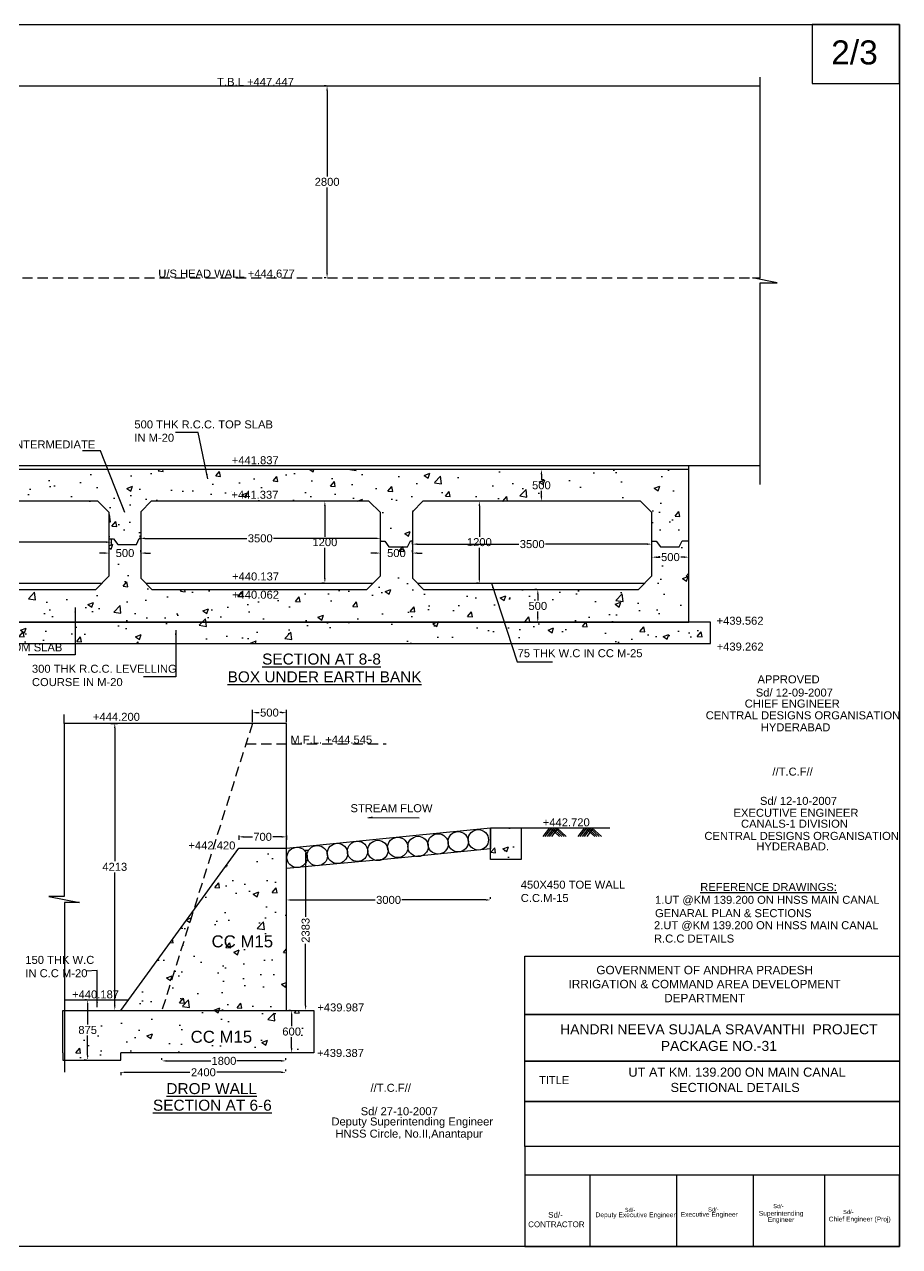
# Model space of a CAD drawing. Header units: metres. Extents: x 450 to 1447, y 479 to 667.
# Drawn here: x 1392.2 to 1446.8, y 591.1 to 667.4 of the extents above; entities that cross this region are included whole.
import ezdxf

# ---------------------------------------------------------------- set-up
doc = ezdxf.new("R2010")
doc.units = ezdxf.units.M
doc.header["$MEASUREMENT"] = 0
doc.linetypes.add('HIDDEN', pattern=[9.525, 6.35, -3.175])
for name, color, linetype in [('DIMENSION', 7, 'Continuous'), ('DRAWING', 7, 'Continuous'), ('HATCH', 7, 'Continuous'), ('TEXT', 7, 'Continuous')]:
    doc.layers.add(name, color=color, linetype=linetype)
doc.styles.get("Standard").update_dxf_attribs({"font": 'arial.ttf'})
doc.dimstyles.get("Standard").update_dxf_attribs({"dimtxt": 0.5, "dimasz": 0.3, "dimexe": 0.18, "dimexo": 0.0625, "dimgap": 0.09, "dimtad": 0, "dimtih": 1, "dimtoh": 1, "dimdec": 4, "dimzin": 0, "dimdsep": 46, "dimtxsty": 'Standard', "dimcen": 0.09, "dimadec": 0, "dimazin": 0, "dimtfac": 1, "dimtdec": 4, "dimtofl": 0, "dimtmove": 0, "dimatfit": 3, "dimfxl": 0, "dimtolj": 1, "dimtzin": 0, "dimarcsym": 0})
pattern_1 = [(50, (0, 0), (3.586301, -0.3137607), [0.375, -4.125]), (355, (0, 0), (-0.693757, 3.760961), [0.3, -3.3]), (100.45144, (0.299, -0.026), (2.892544, 3.4472), [0.318701, -3.5057106]), (46.1842, (0, 1), (5.336207, -0.827596), [0.5625, -6.1875]), (96.63564, (0.4447, 0.931), (4.67331, 4.870593), [0.478052, -5.258569]), (351.18416, (0, 1), (4.67331, 4.870593), [0.45, -4.95]), (21, (0.5, 0.75), (2.984535, -2.0130945), [0.375, -4.125]), (326, (0.5, 0.75), (1.216577, 3.62575), [0.3, -3.3]), (71.45144, (0.7487, 0.5822), (4.201112, 1.612656), [0.318701, -3.5057106]), (37.5, (0, 0), (0.0607993, 1.6644693), [0, -3.26, 0, -3.35, 0, -3.3125]), (7.5, (0, 0), (1.3153477, 1.9720586), [0, -1.91, 0, -3.185, 0, -1.2625]), (327.5, (-1.115, 0), (2.6691122, -0.1127744), [0, -1.25, 0, -3.9, 0, -5.175]), (317.5, (-1.615, 0), (2.915931, 0.500525), [0, -1.625, 0, -2.59, 0, -3.675])]

# ---------------------------------------------------------------- blocks, each defined once
blk = doc.blocks.new('*D75')
at = {"layer": 'Defpoints', "color": 0, "ltscale": 0.1, "transparency": 16777216}
for p in [(1408.531, 624.435), (1406.401, 623.766), (1408.531, 623.766)]:
    blk.add_point(p, dxfattribs=at)
at = {"layer": 'DIMENSION', "color": 0, "lineweight": -2, "ltscale": 0.1, "transparency": 16777216}
for p, q in [((1406.401, 623.829), (1406.401, 624.615)), ((1406.701, 624.435), (1406.825, 624.435)), ((1408.231, 624.435), (1408.108, 624.435)), ((1408.531, 623.829), (1408.531, 624.615))]:
    blk.add_line(p, q, dxfattribs=at)
at = {"layer": 'DIMENSION', "color": 0, "ltscale": 0.1, "transparency": 16777216}
for points in [[(1406.701, 624.485), (1406.701, 624.385), (1406.401, 624.435)], [(1408.231, 624.485), (1408.231, 624.385), (1408.531, 624.435)]]:
    blk.add_solid(points, dxfattribs=at)
at = {"layer": 'DIMENSION', "color": 0, "ltscale": 0.1, "transparency": 16777216, "insert": (1407.466, 624.435), "char_height": 0.5, "attachment_point": 5}
blk.add_mtext('\\A1;500', dxfattribs=at)
blk = doc.blocks.new('*D76')
at = {"layer": 'Defpoints', "color": 0, "ltscale": 0.1, "transparency": 16777216}
for p in [(1405.545, 616.828), (1408.531, 616.828), (1408.531, 616.673)]:
    blk.add_point(p, dxfattribs=at)
at = {"layer": 'DIMENSION', "color": 0, "lineweight": -2, "ltscale": 0.1, "transparency": 16777216}
for p, q in [((1405.545, 616.766), (1405.545, 616.493)), ((1405.845, 616.673), (1406.399, 616.673)), ((1408.231, 616.673), (1407.677, 616.673)), ((1408.531, 616.766), (1408.531, 616.493))]:
    blk.add_line(p, q, dxfattribs=at)
at = {"layer": 'DIMENSION', "color": 0, "ltscale": 0.1, "transparency": 16777216}
for points in [[(1405.845, 616.723), (1405.845, 616.623), (1405.545, 616.673)], [(1408.231, 616.723), (1408.231, 616.623), (1408.531, 616.673)]]:
    blk.add_solid(points, dxfattribs=at)
at = {"layer": 'DIMENSION', "color": 0, "ltscale": 0.1, "transparency": 16777216, "insert": (1407.038, 616.673), "char_height": 0.5, "attachment_point": 5}
blk.add_mtext('\\A1;700', dxfattribs=at)
blk = doc.blocks.new('*D77')
at = {"layer": 'Defpoints', "color": 0, "ltscale": 0.1, "transparency": 16777216}
for p in [(1408.531, 612.73), (1408.531, 612.73), (1421.281, 612.73)]:
    blk.add_point(p, dxfattribs=at)
at = {"layer": 'DIMENSION', "color": 0, "lineweight": -2, "ltscale": 0.1, "transparency": 16777216}
for p, q in [((1408.531, 612.793), (1408.531, 612.91)), ((1408.831, 612.73), (1414.07, 612.73)), ((1420.981, 612.73), (1415.742, 612.73)), ((1421.281, 612.793), (1421.281, 612.91))]:
    blk.add_line(p, q, dxfattribs=at)
at = {"layer": 'DIMENSION', "color": 0, "ltscale": 0.1, "transparency": 16777216}
for points in [[(1408.831, 612.78), (1408.831, 612.68), (1408.531, 612.73)], [(1420.981, 612.78), (1420.981, 612.68), (1421.281, 612.73)]]:
    blk.add_solid(points, dxfattribs=at)
at = {"layer": 'DIMENSION', "color": 0, "ltscale": 0.1, "transparency": 16777216, "insert": (1414.906, 612.73), "char_height": 0.5, "attachment_point": 5}
blk.add_mtext('\\A1;3000', dxfattribs=at)
blk = doc.blocks.new('*D78')
at = {"layer": 'Defpoints', "color": 0, "ltscale": 0.1, "transparency": 16777216}
for p in [(1409.643, 615.836), (1409.643, 605.828), (1409.725, 605.828)]:
    blk.add_point(p, dxfattribs=at)
at = {"layer": 'DIMENSION', "color": 0, "lineweight": -2, "ltscale": 0.1, "transparency": 16777216}
for p, q in [((1409.705, 615.836), (1409.905, 615.836)), ((1409.725, 615.536), (1409.725, 611.673)), ((1409.725, 606.128), (1409.725, 609.991)), ((1409.705, 605.828), (1409.905, 605.828))]:
    blk.add_line(p, q, dxfattribs=at)
at = {"layer": 'DIMENSION', "color": 0, "ltscale": 0.1, "transparency": 16777216}
for points in [[(1409.675, 615.536), (1409.775, 615.536), (1409.725, 615.836)], [(1409.675, 606.128), (1409.775, 606.128), (1409.725, 605.828)]]:
    blk.add_solid(points, dxfattribs=at)
at = {"layer": 'DIMENSION', "color": 0, "ltscale": 0.1, "transparency": 16777216, "insert": (1409.725, 610.832), "char_height": 0.5, "attachment_point": 5, "rotation": 90}
blk.add_mtext('\\A1;2383', dxfattribs=at)
blk = doc.blocks.new('*D79')
at = {"layer": 'Defpoints', "color": 0, "ltscale": 0.1, "transparency": 16777216}
for p in [(1400.749, 602.672), (1408.498, 602.672), (1408.498, 602.672)]:
    blk.add_point(p, dxfattribs=at)
at = {"layer": 'DIMENSION', "color": 0, "lineweight": -2, "ltscale": 0.1, "transparency": 16777216}
for p, q in [((1400.749, 602.735), (1400.749, 602.852)), ((1401.049, 602.672), (1403.811, 602.672)), ((1408.198, 602.672), (1405.435, 602.672)), ((1408.498, 602.735), (1408.498, 602.852))]:
    blk.add_line(p, q, dxfattribs=at)
at = {"layer": 'DIMENSION', "color": 0, "ltscale": 0.1, "transparency": 16777216}
for points in [[(1401.049, 602.722), (1401.049, 602.622), (1400.749, 602.672)], [(1408.198, 602.722), (1408.198, 602.622), (1408.498, 602.672)]]:
    blk.add_solid(points, dxfattribs=at)
at = {"layer": 'DIMENSION', "color": 0, "ltscale": 0.1, "transparency": 16777216, "insert": (1404.623, 602.672), "char_height": 0.5, "attachment_point": 5}
blk.add_mtext('\\A1;1800', dxfattribs=at)
blk = doc.blocks.new('*D80')
at = {"layer": 'Defpoints', "color": 0, "ltscale": 0.1, "transparency": 16777216}
for p in [(1398.184, 602.039), (1408.498, 601.958), (1408.498, 601.958)]:
    blk.add_point(p, dxfattribs=at)
at = {"layer": 'DIMENSION', "color": 0, "lineweight": -2, "ltscale": 0.1, "transparency": 16777216}
for p, q in [((1398.184, 601.977), (1398.184, 601.778)), ((1398.484, 601.958), (1402.501, 601.958)), ((1408.198, 601.958), (1404.181, 601.958)), ((1408.498, 602.021), (1408.498, 602.138))]:
    blk.add_line(p, q, dxfattribs=at)
at = {"layer": 'DIMENSION', "color": 0, "ltscale": 0.1, "transparency": 16777216}
for points in [[(1398.484, 602.008), (1398.484, 601.908), (1398.184, 601.958)], [(1408.198, 602.008), (1408.198, 601.908), (1408.498, 601.958)]]:
    blk.add_solid(points, dxfattribs=at)
at = {"layer": 'DIMENSION', "color": 0, "ltscale": 0.1, "transparency": 16777216, "insert": (1403.341, 601.958), "char_height": 0.5, "attachment_point": 5}
blk.add_mtext('\\A1;2400', dxfattribs=at)
blk = doc.blocks.new('*D81')
at = {"layer": 'Defpoints', "color": 0, "ltscale": 0.1, "transparency": 16777216}
for p in [(1408.852, 605.828), (1408.852, 603.178), (1408.852, 603.178)]:
    blk.add_point(p, dxfattribs=at)
at = {"layer": 'DIMENSION', "color": 0, "lineweight": -2, "ltscale": 0.1, "transparency": 16777216}
for p, q in [((1408.79, 605.828), (1408.672, 605.828)), ((1408.852, 605.528), (1408.852, 604.848)), ((1408.852, 603.478), (1408.852, 604.158)), ((1408.79, 603.178), (1408.672, 603.178))]:
    blk.add_line(p, q, dxfattribs=at)
at = {"layer": 'DIMENSION', "color": 0, "ltscale": 0.1, "transparency": 16777216}
for points in [[(1408.802, 605.528), (1408.902, 605.528), (1408.852, 605.828)], [(1408.802, 603.478), (1408.902, 603.478), (1408.852, 603.178)]]:
    blk.add_solid(points, dxfattribs=at)
at = {"layer": 'DIMENSION', "color": 0, "ltscale": 0.1, "transparency": 16777216, "insert": (1408.852, 604.503), "char_height": 0.5, "attachment_point": 5}
blk.add_mtext('\\A1;600', dxfattribs=at)
blk = doc.blocks.new('*D82')
at = {"layer": 'Defpoints', "color": 0, "ltscale": 0.1, "transparency": 16777216}
for p in [(1396.113, 606.482), (1396.113, 602.722), (1396.113, 602.722)]:
    blk.add_point(p, dxfattribs=at)
at = {"layer": 'DIMENSION', "color": 0, "lineweight": -2, "ltscale": 0.1, "transparency": 16777216}
for p, q in [((1396.05, 606.482), (1395.933, 606.482)), ((1396.113, 606.182), (1396.113, 604.948)), ((1396.113, 603.022), (1396.113, 604.257)), ((1396.05, 602.722), (1395.933, 602.722))]:
    blk.add_line(p, q, dxfattribs=at)
at = {"layer": 'DIMENSION', "color": 0, "ltscale": 0.1, "transparency": 16777216}
for points in [[(1396.063, 606.182), (1396.163, 606.182), (1396.113, 606.482)], [(1396.063, 603.022), (1396.163, 603.022), (1396.113, 602.722)]]:
    blk.add_solid(points, dxfattribs=at)
at = {"layer": 'DIMENSION', "color": 0, "ltscale": 0.1, "transparency": 16777216, "insert": (1396.113, 604.602), "char_height": 0.5, "attachment_point": 5}
blk.add_mtext('\\A1;875', dxfattribs=at)
blk = doc.blocks.new('*D83')
at = {"layer": 'Defpoints', "color": 0, "ltscale": 0.1, "transparency": 16777216}
for p in [(1397.502, 623.766), (1397.806, 623.766), (1397.502, 605.828)]:
    blk.add_point(p, dxfattribs=at)
at = {"layer": 'DIMENSION', "color": 0, "lineweight": -2, "ltscale": 0.1, "transparency": 16777216}
for p, q in [((1397.565, 623.766), (1397.986, 623.766)), ((1397.806, 623.466), (1397.806, 615.143)), ((1397.806, 606.128), (1397.806, 614.452)), ((1397.565, 605.828), (1397.986, 605.828))]:
    blk.add_line(p, q, dxfattribs=at)
at = {"layer": 'DIMENSION', "color": 0, "ltscale": 0.1, "transparency": 16777216}
for points in [[(1397.756, 623.466), (1397.856, 623.466), (1397.806, 623.766)], [(1397.756, 606.128), (1397.856, 606.128), (1397.806, 605.828)]]:
    blk.add_solid(points, dxfattribs=at)
at = {"layer": 'DIMENSION', "color": 0, "ltscale": 0.1, "transparency": 16777216, "insert": (1397.806, 614.797), "char_height": 0.5, "attachment_point": 5}
blk.add_mtext('\\A1;4213', dxfattribs=at)
blk = doc.blocks.new('*D88')
at = {"layer": 'Defpoints', "color": 0, "ltscale": 0.1, "transparency": 16777216}
for p in [(1382.494, 635.325), (1397.586, 635.304), (1397.586, 635.09)]:
    blk.add_point(p, dxfattribs=at)
at = {"layer": 'DIMENSION', "color": 0, "lineweight": -2, "ltscale": 0.1, "transparency": 16777216}
for p, q in [((1382.494, 635.263), (1382.494, 634.91)), ((1382.794, 635.09), (1389.204, 635.09)), ((1397.286, 635.09), (1390.875, 635.09)), ((1397.586, 635.241), (1397.586, 634.91))]:
    blk.add_line(p, q, dxfattribs=at)
at = {"layer": 'DIMENSION', "color": 0, "ltscale": 0.1, "transparency": 16777216}
for points in [[(1382.794, 635.14), (1382.794, 635.04), (1382.494, 635.09)], [(1397.286, 635.14), (1397.286, 635.04), (1397.586, 635.09)]]:
    blk.add_solid(points, dxfattribs=at)
at = {"layer": 'DIMENSION', "color": 0, "ltscale": 0.1, "transparency": 16777216, "insert": (1390.04, 635.09), "char_height": 0.5, "attachment_point": 5}
blk.add_mtext('\\A1;3500', dxfattribs=at)
blk = doc.blocks.new('*D89')
at = {"layer": 'Defpoints', "color": 0, "ltscale": 0.1, "transparency": 16777216}
for p in [(1399.387, 635.325), (1414.395, 635.325), (1414.395, 635.325)]:
    blk.add_point(p, dxfattribs=at)
at = {"layer": 'DIMENSION', "color": 0, "lineweight": -2, "ltscale": 0.1, "transparency": 16777216}
for p, q in [((1399.387, 635.388), (1399.387, 635.505)), ((1414.395, 635.388), (1414.395, 635.505)), ((1399.687, 635.325), (1406.055, 635.325)), ((1414.095, 635.325), (1407.727, 635.325))]:
    blk.add_line(p, q, dxfattribs=at)
at = {"layer": 'DIMENSION', "color": 0, "ltscale": 0.1, "transparency": 16777216}
for points in [[(1399.687, 635.375), (1399.687, 635.275), (1399.387, 635.325)], [(1414.095, 635.375), (1414.095, 635.275), (1414.395, 635.325)]]:
    blk.add_solid(points, dxfattribs=at)
at = {"layer": 'DIMENSION', "color": 0, "ltscale": 0.1, "transparency": 16777216, "insert": (1406.891, 635.325), "char_height": 0.5, "attachment_point": 5}
blk.add_mtext('\\A1;3500', dxfattribs=at)
blk = doc.blocks.new('*D90')
at = {"layer": 'Defpoints', "color": 0, "ltscale": 0.1, "transparency": 16777216}
for p in [(1410.927, 637.653), (1410.927, 632.518), (1410.927, 632.518)]:
    blk.add_point(p, dxfattribs=at)
at = {"layer": 'DIMENSION', "color": 0, "lineweight": -2, "ltscale": 0.1, "transparency": 16777216}
for p, q in [((1410.864, 637.653), (1410.747, 637.653)), ((1410.927, 637.353), (1410.927, 635.431)), ((1410.927, 632.818), (1410.927, 634.74)), ((1410.864, 632.518), (1410.747, 632.518))]:
    blk.add_line(p, q, dxfattribs=at)
at = {"layer": 'DIMENSION', "color": 0, "ltscale": 0.1, "transparency": 16777216}
for points in [[(1410.877, 637.353), (1410.977, 637.353), (1410.927, 637.653)], [(1410.877, 632.818), (1410.977, 632.818), (1410.927, 632.518)]]:
    blk.add_solid(points, dxfattribs=at)
at = {"layer": 'DIMENSION', "color": 0, "ltscale": 0.1, "transparency": 16777216, "insert": (1410.927, 635.086), "char_height": 0.5, "attachment_point": 5}
blk.add_mtext('\\A1;1200', dxfattribs=at)
blk = doc.blocks.new('*D91')
at = {"layer": 'Defpoints', "color": 0, "ltscale": 0.1, "transparency": 16777216}
for p in [(1414.395, 634.405), (1416.398, 634.405), (1416.398, 634.405)]:
    blk.add_point(p, dxfattribs=at)
at = {"layer": 'DIMENSION', "color": 0, "lineweight": -2, "ltscale": 0.1, "transparency": 16777216}
for p, q in [((1414.095, 634.405), (1413.795, 634.405)), ((1414.395, 634.468), (1414.395, 634.585)), ((1416.398, 634.468), (1416.398, 634.585)), ((1416.698, 634.405), (1416.998, 634.405))]:
    blk.add_line(p, q, dxfattribs=at)
at = {"layer": 'DIMENSION', "color": 0, "ltscale": 0.1, "transparency": 16777216}
for points in [[(1414.095, 634.455), (1414.095, 634.355), (1414.395, 634.405)], [(1416.698, 634.455), (1416.698, 634.355), (1416.398, 634.405)]]:
    blk.add_solid(points, dxfattribs=at)
at = {"layer": 'DIMENSION', "color": 0, "ltscale": 0.1, "transparency": 16777216, "insert": (1415.397, 634.405), "char_height": 0.5, "attachment_point": 5}
blk.add_mtext('\\A1;500', dxfattribs=at)
blk = doc.blocks.new('*D92')
at = {"layer": 'Defpoints', "color": 0, "ltscale": 0.1, "transparency": 16777216}
for p in [(1397.451, 634.405), (1399.437, 634.405), (1399.437, 634.405)]:
    blk.add_point(p, dxfattribs=at)
at = {"layer": 'DIMENSION', "color": 0, "lineweight": -2, "ltscale": 0.1, "transparency": 16777216}
for p, q in [((1397.151, 634.405), (1396.851, 634.405)), ((1397.451, 634.468), (1397.451, 634.585)), ((1399.437, 634.468), (1399.437, 634.585)), ((1399.737, 634.405), (1400.037, 634.405))]:
    blk.add_line(p, q, dxfattribs=at)
at = {"layer": 'DIMENSION', "color": 0, "ltscale": 0.1, "transparency": 16777216}
for points in [[(1397.151, 634.455), (1397.151, 634.355), (1397.451, 634.405)], [(1399.737, 634.455), (1399.737, 634.355), (1399.437, 634.405)]]:
    blk.add_solid(points, dxfattribs=at)
at = {"layer": 'DIMENSION', "color": 0, "ltscale": 0.1, "transparency": 16777216, "insert": (1398.444, 634.405), "char_height": 0.5, "attachment_point": 5}
blk.add_mtext('\\A1;500', dxfattribs=at)
blk = doc.blocks.new('*D93')
at = {"layer": 'Defpoints', "color": 0, "ltscale": 0.1, "transparency": 16777216}
for p in [(1420.575, 637.653), (1420.575, 632.518), (1420.575, 632.518)]:
    blk.add_point(p, dxfattribs=at)
at = {"layer": 'DIMENSION', "color": 0, "lineweight": -2, "ltscale": 0.1, "transparency": 16777216}
for p, q in [((1420.513, 637.653), (1420.395, 637.653)), ((1420.575, 637.353), (1420.575, 635.431)), ((1420.575, 632.818), (1420.575, 634.74)), ((1420.513, 632.518), (1420.395, 632.518))]:
    blk.add_line(p, q, dxfattribs=at)
at = {"layer": 'DIMENSION', "color": 0, "ltscale": 0.1, "transparency": 16777216}
for points in [[(1420.525, 637.353), (1420.625, 637.353), (1420.575, 637.653)], [(1420.525, 632.818), (1420.625, 632.818), (1420.575, 632.518)]]:
    blk.add_solid(points, dxfattribs=at)
at = {"layer": 'DIMENSION', "color": 0, "ltscale": 0.1, "transparency": 16777216, "insert": (1420.575, 635.086), "char_height": 0.5, "attachment_point": 5}
blk.add_mtext('\\A1;1200', dxfattribs=at)
blk = doc.blocks.new('*D94')
at = {"layer": 'Defpoints', "color": 0, "ltscale": 0.1, "transparency": 16777216}
for p in [(1416.398, 634.906), (1431.356, 634.964), (1431.356, 634.964)]:
    blk.add_point(p, dxfattribs=at)
at = {"layer": 'DIMENSION', "color": 0, "lineweight": -2, "ltscale": 0.1, "transparency": 16777216}
for p, q in [((1416.398, 634.969), (1416.398, 635.144)), ((1416.698, 634.964), (1423.041, 634.964)), ((1431.056, 634.964), (1424.712, 634.964)), ((1431.356, 635.027), (1431.356, 635.144))]:
    blk.add_line(p, q, dxfattribs=at)
at = {"layer": 'DIMENSION', "color": 0, "ltscale": 0.1, "transparency": 16777216}
for points in [[(1416.698, 635.014), (1416.698, 634.914), (1416.398, 634.964)], [(1431.056, 635.014), (1431.056, 634.914), (1431.356, 634.964)]]:
    blk.add_solid(points, dxfattribs=at)
at = {"layer": 'DIMENSION', "color": 0, "ltscale": 0.1, "transparency": 16777216, "insert": (1423.877, 634.964), "char_height": 0.5, "attachment_point": 5}
blk.add_mtext('\\A1;3500', dxfattribs=at)
blk = doc.blocks.new('*D95')
at = {"layer": 'Defpoints', "color": 0, "ltscale": 0.1, "transparency": 16777216}
for p in [(1431.356, 634.151), (1433.659, 634.151), (1433.659, 634.151)]:
    blk.add_point(p, dxfattribs=at)
at = {"layer": 'DIMENSION', "color": 0, "lineweight": -2, "ltscale": 0.1, "transparency": 16777216}
for p, q in [((1431.356, 634.213), (1431.356, 634.331)), ((1431.656, 634.151), (1431.866, 634.151)), ((1433.359, 634.151), (1433.149, 634.151)), ((1433.659, 634.213), (1433.659, 634.331))]:
    blk.add_line(p, q, dxfattribs=at)
at = {"layer": 'DIMENSION', "color": 0, "ltscale": 0.1, "transparency": 16777216}
for points in [[(1431.656, 634.201), (1431.656, 634.101), (1431.356, 634.151)], [(1433.359, 634.201), (1433.359, 634.101), (1433.659, 634.151)]]:
    blk.add_solid(points, dxfattribs=at)
at = {"layer": 'DIMENSION', "color": 0, "ltscale": 0.1, "transparency": 16777216, "insert": (1432.507, 634.151), "char_height": 0.5, "attachment_point": 5}
blk.add_mtext('\\A1;500', dxfattribs=at)
blk = doc.blocks.new('*D96')
at = {"layer": 'Defpoints', "color": 0, "ltscale": 0.1, "transparency": 16777216}
for p in [(1424.226, 632.121), (1424.226, 632.121), (1424.226, 630.078)]:
    blk.add_point(p, dxfattribs=at)
at = {"layer": 'DIMENSION', "color": 0, "lineweight": -2, "ltscale": 0.1, "transparency": 16777216}
for p, q in [((1424.163, 632.121), (1424.046, 632.121)), ((1424.226, 631.821), (1424.226, 631.445)), ((1424.163, 630.078), (1424.046, 630.078)), ((1424.226, 630.378), (1424.226, 630.754))]:
    blk.add_line(p, q, dxfattribs=at)
at = {"layer": 'DIMENSION', "color": 0, "ltscale": 0.1, "transparency": 16777216}
for points in [[(1424.176, 631.821), (1424.276, 631.821), (1424.226, 632.121)], [(1424.176, 630.378), (1424.276, 630.378), (1424.226, 630.078)]]:
    blk.add_solid(points, dxfattribs=at)
at = {"layer": 'DIMENSION', "color": 0, "ltscale": 0.1, "transparency": 16777216, "insert": (1424.226, 631.1), "char_height": 0.5, "attachment_point": 5}
blk.add_mtext('\\A1;500', dxfattribs=at)
blk = doc.blocks.new('*D97')
at = {"layer": 'Defpoints', "color": 0, "ltscale": 0.1, "transparency": 16777216}
for p in [(1424.451, 639.625), (1424.451, 639.625), (1424.451, 637.653)]:
    blk.add_point(p, dxfattribs=at)
at = {"layer": 'DIMENSION', "color": 0, "lineweight": -2, "ltscale": 0.1, "transparency": 16777216}
for p, q in [((1424.388, 639.625), (1424.271, 639.625)), ((1424.451, 639.325), (1424.451, 638.984)), ((1424.451, 637.953), (1424.451, 638.294)), ((1424.388, 637.653), (1424.271, 637.653))]:
    blk.add_line(p, q, dxfattribs=at)
at = {"layer": 'DIMENSION', "color": 0, "ltscale": 0.1, "transparency": 16777216}
for points in [[(1424.401, 639.325), (1424.501, 639.325), (1424.451, 639.625)], [(1424.401, 637.953), (1424.501, 637.953), (1424.451, 637.653)]]:
    blk.add_solid(points, dxfattribs=at)
at = {"layer": 'DIMENSION', "color": 0, "ltscale": 0.1, "transparency": 16777216, "insert": (1424.451, 638.639), "char_height": 0.5, "attachment_point": 5}
blk.add_mtext('\\A1;500', dxfattribs=at)
blk = doc.blocks.new('*D113')
at = {"layer": 'Defpoints', "color": 0, "ltscale": 0.1, "transparency": 16777216}
for p in [(1411.067, 663.601), (1411.067, 663.601), (1411.067, 651.604)]:
    blk.add_point(p, dxfattribs=at)
at = {"layer": 'DIMENSION', "color": 0, "lineweight": -2, "ltscale": 0.1, "transparency": 16777216}
for p, q in [((1411.005, 663.601), (1410.887, 663.601)), ((1411.067, 663.301), (1411.067, 657.948)), ((1411.067, 651.904), (1411.067, 657.257)), ((1411.005, 651.604), (1410.887, 651.604))]:
    blk.add_line(p, q, dxfattribs=at)
at = {"layer": 'DIMENSION', "color": 0, "ltscale": 0.1, "transparency": 16777216}
for points in [[(1411.017, 663.301), (1411.117, 663.301), (1411.067, 663.601)], [(1411.017, 651.904), (1411.117, 651.904), (1411.067, 651.604)]]:
    blk.add_solid(points, dxfattribs=at)
at = {"layer": 'DIMENSION', "color": 0, "ltscale": 0.1, "transparency": 16777216, "insert": (1411.067, 657.602), "char_height": 0.5, "attachment_point": 5}
blk.add_mtext('\\A1;2800', dxfattribs=at)

msp = doc.modelspace()

# ---------------------------------------------------------------- hatches: boundary and pattern name
at = {"layer": 'DRAWING', "ltscale": 0.1}
h = msp.add_hatch(dxfattribs=at)
h.set_pattern_fill('AR-CONC', scale=0.5)
h.set_pattern_definition([(50, (82.4225, 0), (3.586301, -0.3137607), [0.375, -4.125]), (355, (82.4225, 0), (-0.693757, 3.760961), [0.3, -3.3]), (100.45144, (82.7214, -0.026), (2.892544, 3.4472), [0.318701, -3.505711]), (46.1842, (82.4225, 1), (5.336207, -0.827596), [0.5625, -6.1875]), (96.63564, (82.867, 0.931), (4.67331, 4.870593), [0.478052, -5.258569]), (351.18416, (82.4225, 1), (4.67331, 4.870593), [0.45, -4.95]), (21, (82.9225, 0.75), (2.984535, -2.0130945), [0.375, -4.125]), (326, (82.9225, 0.75), (1.216577, 3.62575), [0.3, -3.3]), (71.45144, (83.1712, 0.5822), (4.201112, 1.612656), [0.318701, -3.505711]), (37.5, (82.4225, 0), (0.0607993, 1.6644693), [0, -3.26, 0, -3.35, 0, -3.3125]), (7.5, (82.4225, 0), (1.3153477, 1.9720586), [0, -1.91, 0, -3.185, 0, -1.2625]), (327.5, (81.3075, 0), (2.6691122, -0.1127744), [0, -1.25, 0, -3.9, 0, -5.175]), (317.5, (80.8075, 0), (2.915931, 0.500525), [0, -1.625, 0, -2.59, 0, -3.675])])
h.paths.add_polyline_path([(1433.65852, 639.62502), (1380.33622, 639.62502), (1380.33622, 630.07836), (1433.65852, 630.07836)])
h.paths.add_polyline_path([(1396.7392, 637.6534), (1397.45139, 636.95012), (1397.45139, 632.97821), (1396.61446, 632.12099), (1383.18007, 632.12099), (1382.49365, 632.8387), (1382.49365, 636.97401), (1383.13133, 637.6534)], flags=16)
h.paths.add_polyline_path([(1399.4373, 636.97401), (1400.07498, 637.6534), (1413.68285, 637.6534), (1414.39504, 636.95012), (1414.39504, 632.97821), (1413.55811, 632.12099), (1400.12372, 632.12099), (1399.4373, 632.8387)], flags=16)
h.paths.add_polyline_path([(1416.39804, 636.97401), (1417.03572, 637.6534), (1430.64359, 637.6534), (1431.35578, 636.95012), (1431.35578, 632.97821), (1430.51885, 632.12099), (1417.08446, 632.12099), (1416.39804, 632.8387)], flags=16)
h.paths.add_polyline_path([(1435.0172, 630.07836), (1379.07832, 630.07836), (1379.07832, 628.76388), (1435.0172, 628.76388)])
h = msp.add_hatch(dxfattribs=at)
h.set_pattern_fill('AR-CONC', scale=0.5)
h.set_pattern_definition(pattern_1)
h.paths.add_polyline_path([(1423.19623, 617.22876), (1421.28102, 617.22876), (1421.28102, 615.26766), (1423.19623, 615.26766)])
h = msp.add_hatch(dxfattribs=at)
h.set_pattern_fill('AR-CONC', scale=0.5)
h.set_pattern_definition(pattern_1)
h.paths.add_polyline_path([(1408.53109, 615.95603), (1405.54655, 615.95603), (1402.71854, 612.06768), (1400.75433, 605.82801), (1408.53109, 605.82801)])
h.paths.add_polyline_path([(1402.71854, 612.06768), (1398.18041, 605.82801), (1400.75433, 605.82801)])
h.paths.add_polyline_path([(1410.22914, 605.82801), (1394.66513, 605.82801), (1394.66513, 602.72238), (1398.184, 602.72238), (1398.184, 603.17836), (1410.22914, 603.17836)])

# ---------------------------------------------------------------- linework, layer by layer
at = {"layer": 'DIMENSION', "ltscale": 0.1}
for points in [[(1282.51395, 667.4399), (1446.81776, 667.4399), (1446.81776, 591.07036), (1282.51395, 591.07036)], [(1446.81776, 667.4399), (1441.3598, 667.4399), (1441.3598, 663.74433), (1446.81776, 663.74433)]]:
    msp.add_lwpolyline(points, close=True, dxfattribs=at)
at = {"layer": 'DRAWING', "ltscale": 0.1}
for points in [[(1438.11361, 638.69691), (1438.11361, 651.2927), (1439.18437, 651.2927), (1437.62757, 651.60383), (1438.11361, 651.60383), (1438.11361, 664.14486)], [(1375.84174, 663.6007), (1438.11361, 663.6007)], [(1375.83136, 639.88857), (1438.11361, 639.88857)], [(1433.65852, 639.62502), (1433.65852, 639.88857)], [(1396.7392, 637.6534), (1383.13133, 637.6534)], [(1396.7392, 637.6534), (1397.45139, 636.95012)], [(1397.45139, 632.97821), (1397.45139, 636.95012)], [(1399.4373, 636.97401), (1400.07498, 637.6534)], [(1399.4373, 636.97401), (1399.4373, 632.8387)], [(1413.68285, 637.6534), (1400.07498, 637.6534)], [(1413.68285, 637.6534), (1414.39504, 636.95012)], [(1414.39504, 632.97821), (1414.39504, 636.95012)], [(1416.39804, 636.97401), (1417.03572, 637.6534)], [(1416.39804, 636.97401), (1416.39804, 632.8387)], [(1430.64359, 637.6534), (1417.03572, 637.6534)], [(1430.64359, 637.6534), (1431.35578, 636.95012)], [(1431.35578, 632.97821), (1431.35578, 636.95012)], [(1397.45139, 635.30383), (1397.72081, 635.30383), (1397.98803, 634.94032), (1399.15377, 634.94032), (1399.33654, 635.32532), (1399.4373, 635.32532)], [(1414.39504, 635.15814), (1414.66446, 635.15814), (1414.93168, 634.79462), (1416.09742, 634.79462), (1416.28019, 635.17963), (1416.39804, 635.17963)], [(1431.35578, 635.15814), (1431.6252, 635.15814), (1431.89242, 634.79462), (1433.05816, 634.79462), (1433.24093, 635.17963), (1433.65852, 635.17963)], [(1382.80071, 632.51764), (1397.00172, 632.51764)], [(1397.45139, 632.97821), (1396.61446, 632.12099)], [(1399.4373, 632.8387), (1400.12372, 632.12099)], [(1399.74436, 632.51764), (1413.94537, 632.51764)], [(1414.39504, 632.97821), (1413.55811, 632.12099)], [(1416.39804, 632.8387), (1417.08446, 632.12099)], [(1416.7051, 632.51764), (1430.90611, 632.51764)], [(1431.35578, 632.97821), (1430.51885, 632.12099)], [(1383.18007, 632.12099), (1396.61446, 632.12099)], [(1400.12372, 632.12099), (1413.55811, 632.12099)], [(1417.08446, 632.12099), (1430.51885, 632.12099)], [(1394.64467, 623.76623), (1394.64467, 624.31517)], [(1408.53109, 605.82801), (1408.53109, 623.76623), (1394.64467, 623.76623), (1394.64467, 612.94348), (1393.69662, 612.94348), (1395.60747, 612.56857), (1394.66513, 612.56857), (1394.66513, 601.97771)], [(1408.53109, 615.95603), (1416.41178, 616.75901), (1421.28102, 617.22876), (1421.28102, 615.92313), (1415.50211, 615.34556), (1408.53109, 614.68577)], [(1423.19623, 617.22876), (1428.72686, 617.22876)], [(1424.94875, 617.22876), (1424.53317, 616.69284)], [(1425.0806, 617.22876), (1424.66501, 616.69284)], [(1425.22964, 617.22876), (1424.81405, 616.69284)], [(1425.35288, 617.22876), (1424.9373, 616.69284)], [(1425.00034, 617.22876), (1425.5879, 616.69571)], [(1425.50192, 617.22876), (1425.08634, 616.69284)], [(1425.12931, 617.22876), (1425.71687, 616.69571)], [(1425.28408, 617.22876), (1425.87164, 616.69571)], [(1425.41593, 617.22876), (1426.00349, 616.69571)], [(1427.14135, 617.22876), (1426.72577, 616.69284)], [(1427.2732, 617.22876), (1426.85762, 616.69284)], [(1427.42224, 617.22876), (1427.00666, 616.69284)], [(1427.54549, 617.22876), (1427.12991, 616.69284)], [(1427.19294, 617.22876), (1427.7805, 616.69571)], [(1427.69453, 617.22876), (1427.27895, 616.69284)], [(1427.32192, 617.22876), (1427.90948, 616.69571)], [(1427.47669, 617.22876), (1428.06425, 616.69571)], [(1427.60854, 617.22876), (1428.1961, 616.69571)], [(1398.18041, 605.82801), (1405.54655, 615.95603), (1408.53109, 615.95603)], [(1394.66513, 606.48226), (1398.65625, 606.48226)], [(1394.55949, 603.17836), (1394.55428, 603.17836), (1394.55428, 605.82801), (1410.22914, 605.82801), (1410.22914, 603.17836), (1398.184, 603.17836)], [(1394.55949, 603.17836), (1394.55949, 602.72238), (1398.184, 602.72238), (1398.184, 603.17836)]]:
    msp.add_lwpolyline(points, dxfattribs=at)
at = {"layer": 'DRAWING', "linetype": 'HIDDEN', "ltscale": 0.1}
for points in [[(1375.84174, 651.60383), (1438.11361, 651.60383)], [(1406.40117, 623.76623), (1400.75433, 605.82801)], [(1405.99933, 622.4897), (1414.75042, 622.4897)]]:
    msp.add_lwpolyline(points, dxfattribs=at)
at = {"layer": 'DRAWING', "ltscale": 0.1}
for points in [[(1380.33622, 630.07836), (1433.65852, 630.07836), (1433.65852, 639.62502), (1380.33622, 639.62502)], [(1379.07832, 628.76388), (1435.0172, 628.76388), (1435.0172, 630.07836), (1379.07832, 630.07836)], [(1421.28102, 617.22876), (1423.19623, 617.22876), (1423.19623, 615.26766), (1421.28102, 615.26766)]]:
    msp.add_lwpolyline(points, close=True, dxfattribs=at)
for centre in [(1420.51301, 616.48656), (1412.96727, 615.76881), (1414.23597, 615.82366), (1415.47744, 616.01532), (1416.7459, 616.07281), (1417.99683, 616.23152), (1419.25336, 616.36662), (1409.19315, 615.38679), (1410.45466, 615.49657), (1411.71036, 615.63544)]:
    msp.add_circle(centre, 0.63553, dxfattribs=at)
at = {"layer": 'HATCH', "ltscale": 0.02}
msp.add_lwpolyline([(1423.41576, 597.33066), (1423.41576, 595.52756)], dxfattribs=at)
at = {"layer": 'TEXT', "ltscale": 0.02}
for points in [[(1423.41576, 609.20781), (1446.81776, 609.20781), (1446.81776, 605.57437), (1423.41576, 605.57437)], [(1423.41576, 605.57437), (1446.81776, 605.57437), (1446.81776, 602.65635), (1423.41576, 602.65635)], [(1423.41576, 602.65635), (1446.81776, 602.65635), (1446.81776, 600.13908), (1423.41576, 600.13908)], [(1423.41576, 600.13908), (1446.81776, 600.13908), (1446.81776, 597.33066), (1423.41576, 597.33066)], [(1423.41576, 591.07036), (1446.81776, 591.07036), (1446.81776, 595.52756), (1423.41576, 595.52756)]]:
    msp.add_lwpolyline(points, close=True, dxfattribs=at)
for points in [[(1427.48264, 595.52756), (1427.48264, 591.07036)], [(1432.89296, 595.52756), (1432.89296, 591.07036)], [(1437.67832, 595.52756), (1437.67832, 591.07036)], [(1442.13184, 595.52756), (1442.13184, 591.07036)]]:
    msp.add_lwpolyline(points, dxfattribs=at)

# ---------------------------------------------------------------- texts
at = {"layer": 'TEXT'}
for s, height, p in [('%%USECTION AT 8-8', 0.6875, (1407.0105, 627.44069)), ('%%UBOX UNDER EARTH BANK', 0.6875, (1404.85356, 626.32831)), (' APPROVED', 0.5, (1437.75237, 626.26553)), ('Sd/ 12-09-2007', 0.5, (1437.84043, 625.43847)), ('CHIEF ENGINEER', 0.5, (1437.14709, 624.75139)), ('CENTRAL DESIGNS ORGANISATION', 0.5, (1434.71428, 624.01852)), ('HYDERABAD', 0.5, (1438.15201, 623.26842)), ('//T.C.F//', 0.5, (1438.87838, 620.49958)), ('Sd/ 12-10-2007', 0.5, (1438.09936, 618.67063)), ('EXECUTIVE ENGINEER', 0.5, (1436.44998, 617.92721)), ('CANALS-1 DIVISION', 0.5, (1436.91724, 617.24485)), ('CENTRAL DESIGNS ORGANISATION', 0.5, (1434.63123, 616.48231)), ('HYDERABAD.', 0.5, (1437.87428, 615.82566)), ('%%UREFERENCE DRAWINGS:', 0.5, (1434.36977, 613.29099)), ('UT AT KM. 139.200 ON MAIN CANAL', 0.5713142, (1429.88366, 601.68314)), ('%%UDROP WALL', 0.6875, (1401.03198, 600.5971)), ('//T.C.F//', 0.5, (1413.77894, 600.74055)), ('%%USECTION AT 6-6', 0.6875, (1400.1913, 599.55968)), ('Sd/ 27-10-2007', 0.5, (1413.16453, 599.27522)), ('Deputy Superintending Engineer', 0.5, (1411.33775, 598.63558)), ('HNSS Circle, No.II,Anantapur', 0.5, (1411.58768, 597.8781)), ('Sd/-', 0.253089, (1429.65809, 593.23508)), ('Sd/-', 0.253089, (1434.86123, 593.26146)), ('Sd/-', 0.253089, (1438.92625, 593.46808)), ('Deputy Executive Engineer', 0.2967866, (1427.83449, 592.90667)), (' Executive Engineer', 0.2967866, (1433.03763, 592.93305)), ('Superintending ', 0.2967866, (1438.02639, 592.99892)), ('Chief Engineer (Proj)', 0.2967866, (1442.39185, 592.64)), ('Sd/-', 0.253089, (1443.29171, 593.10915))]:
    msp.add_text(s, height=height, dxfattribs=at).set_placement(p)
for s, insert, char_height, width, attachment_point in [('2/3', (1442.54685, 666.44277), 1.5, 2.9060914, 1), ('T.B.L +447.447', (1404.20063, 664.10104), 0.5, 10.6888902, 1), ('U/S HEAD WALL +444.677', (1400.52405, 652.12089), 0.5, 10.6888902, 1), ('500 THK R.C.C. TOP SLAB IN M-20', (1399.02939, 642.69629), 0.5, 8.694203, 1), ('500 THK R.C.C. INTERMEDIATE WALL IN M-20', (1386.14958, 641.44775), 0.5, 10.6888902, 1), ('+441.837', (1405.11299, 640.45904), 0.5, 8.694203, 1), ('+441.337', (1405.09415, 638.30046), 0.5, 8.694203, 1), ('+440.137', (1405.13138, 633.19671), 0.5, 8.694203, 1), ('+440.062', (1405.12932, 632.05358), 0.5, 8.694203, 1), ('+439.562', (1435.39058, 630.42767), 0.5, 2.9060914, 1), ('500 THK R.C.C. BOTTOM SLAB IN M-20', (1384.32467, 628.76388), 0.5, 10.6888902, 1), ('+439.262', (1435.39502, 628.81305), 0.5, 2.9060914, 1), ('75 THK W.C IN CC M-25', (1422.96482, 628.39727), 0.5, 10.6888902, 1), ('300 THK R.C.C. LEVELLING COURSE IN M-20', (1392.6329, 627.4275), 0.5, 10.6888902, 1), ('+444.200', (1396.44315, 624.42414), 0.5, 2.9060914, 1), ('M.F.L. +444.545', (1408.77493, 622.99822), 0.5, 5.4400134, 1), ('STREAM FLOW', (1412.52818, 618.71352), 0.5, 5.4400134, 1), ('+442.720', (1424.53709, 617.82969), 0.5, 5.4400134, 1), ('+442.420', (1402.40497, 616.3861), 0.5, 2.9060914, 1), ('150 THK W.C IN C.C M-20', (1392.2197, 609.23444), 0.5, 4.8706818, 1), ('+440.187', (1395.13869, 607.07903), 0.5, 2.9060914, 1), ('+439.987', (1410.45525, 606.26343), 0.5, 2.9060914, 1), ('HANDRI NEEVA SUJALA SRAVANTHI  PROJECT\\PPACKAGE NO.-31', (1435.53322, 604.9599), 0.6232518, 26.7107933, 2), ('+439.387', (1410.43558, 603.41842), 0.5, 2.9060914, 1), (' {\\C7;SECTIONAL DETAILS}', (1432.29263, 601.29804), 0.5713142, 10.2718977, 1), ('Engineer', (1438.58724, 592.90974), 0.296787, 1.7141551, 1)]:
    msp.add_mtext(s, dxfattribs=dict(at, insert=insert, char_height=char_height, width=width, attachment_point=attachment_point))
at = {"layer": 'TEXT', "ltscale": 0.1, "char_height": 0.5, "attachment_point": 1}
for s, insert, width in [('450X450 TOE WALL\\PC.C.M-15', (1423.1614, 613.93518), 6.5029536), ('1.UT @KM 139.200 ON HNSS MAIN CANAL\\PGENARAL PLAN & SECTIONS', (1431.5465, 612.98749), 14.732636), ('2.UT @KM 139.200 ON HNSS MAIN CANAL\\PR.C.C DETAILS', (1431.48185, 611.40167), 14.732636)]:
    msp.add_mtext(s, dxfattribs=dict(at, insert=insert, width=width))
at = {"layer": 'TEXT', "char_height": 0.75, "attachment_point": 1}
for insert in [(1403.85293, 610.51705), (1402.54344, 604.55589)]:
    msp.add_mtext('CC M15', dxfattribs=dict(at, insert=insert))
at = {"layer": 'TEXT', "color": 7}
for s, insert, char_height, width, attachment_point in [('GOVERNMENT OF ANDHRA PRADESH\\PIRRIGATION & COMMAND AREA DEVELOPMENT DEPARTMENT', (1434.64699, 607.47376), 0.5251208, 20.183408, 5), ('TITLE', (1424.30566, 601.71957), 0.494644, 4.020107, 1), ('         Sd/-\\PCONTRACTOR', (1423.62557, 592.755), 0.3570822, 5.3162215, 4)]:
    msp.add_mtext(s, dxfattribs=dict(at, insert=insert, char_height=char_height, width=width, attachment_point=attachment_point))

# ---------------------------------------------------------------- dimensions: what is measured, and where the dimension line sits
at = {"layer": 'DIMENSION', "ltscale": 0.1}
for base, p1, p2, text, picture, middle in [((1411.06749, 663.6007), (1411.06749, 651.60383), (1411.06749, 663.6007), '2800', '*D113', (1411.06749, 657.60227)), ((1424.45098, 639.62502), (1424.45098, 637.6534), (1424.45098, 639.62502), '500', '*D97', (1424.45098, 638.63921)), ((1410.92657, 632.51764), (1410.92657, 637.6534), (1410.92657, 632.51764), '1200', '*D90', (1410.92657, 635.08552)), ((1420.57519, 632.51764), (1420.57519, 637.6534), (1420.57519, 632.51764), '1200', '*D93', (1420.57519, 635.08552)), ((1424.22558, 632.12099), (1424.22558, 630.07836), (1424.22558, 632.12099), '500', '*D96', (1424.22558, 631.09967)), ((1397.80589, 623.76623), (1397.50202, 605.82801), (1397.50202, 623.76623), '4213', '*D83', (1397.80589, 614.79712)), ((1396.11296, 602.72238), (1396.11296, 606.48226), (1396.11296, 602.72238), '875', '*D82', (1396.11296, 604.60232)), ((1408.85205, 603.17836), (1408.85205, 605.82801), (1408.85205, 603.17836), '600', '*D81', (1408.85205, 604.50319))]:
    dim = msp.add_linear_dim(base=base, p1=p1, p2=p2, angle=90, text=text, dimstyle='Standard', dxfattribs=at)
    dim.commit()
    dim.dimension.update_dxf_attribs({"geometry": picture, "text_midpoint": middle})
for base, p1, p2, text, picture, middle in [((1397.5861, 635.09019), (1382.49365, 635.32532), (1397.5861, 635.30383), '3500', '*D88', (1390.03988, 635.09019)), ((1414.39504, 635.32532), (1399.38692, 635.32532), (1414.39504, 635.32532), '3500', '*D89', (1406.89098, 635.32532)), ((1399.4373, 634.40525), (1397.45139, 634.40525), (1399.4373, 634.40525), '500', '*D92', (1398.44435, 634.40525)), ((1416.39804, 634.40525), (1414.39504, 634.40525), (1416.39804, 634.40525), '500', '*D91', (1415.39654, 634.40525)), ((1431.35578, 634.96417), (1416.39804, 634.90635), (1431.35578, 634.96417), '3500', '*D94', (1423.87691, 634.96417)), ((1433.65852, 634.1506), (1431.35578, 634.1506), (1433.65852, 634.1506), '500', '*D95', (1432.50715, 634.1506)), ((1408.53109, 624.43535), (1406.40117, 623.76623), (1408.53109, 623.76623), '500', '*D75', (1407.46613, 624.43535)), ((1408.53109, 616.67335), (1405.54494, 616.82812), (1408.53109, 616.82812), '700', '*D76', (1407.03802, 616.67335)), ((1408.53109, 612.73044), (1421.28102, 612.73044), (1408.53109, 612.73044), '3000', '*D77', (1414.90605, 612.73044)), ((1408.49763, 602.67211), (1400.74869, 602.67211), (1408.49763, 602.67211), '1800', '*D79', (1404.62316, 602.67211)), ((1408.49763, 601.95838), (1398.184, 602.03917), (1408.49763, 601.95838), '2400', '*D80', (1403.34081, 601.95838))]:
    dim = msp.add_linear_dim(base=base, p1=p1, p2=p2, text=text, dimstyle='Standard', dxfattribs=at)
    dim.commit()
    dim.dimension.update_dxf_attribs({"geometry": picture, "text_midpoint": middle})
dim = msp.add_linear_dim(base=(1409.72484, 605.82801), p1=(1409.64281, 615.8359), p2=(1409.64281, 605.82801), angle=90, text='2383', dimstyle='Standard', dxfattribs=at)
dim.commit()
dim.dimension.update_dxf_attribs({"geometry": '*D78', "text_midpoint": (1409.72484, 610.83196), "text_rotation": 90})

# ---------------------------------------------------------------- leaders
for points in [[(1403.61424, 639.04875), (1403.01575, 641.94205), (1401.60849, 641.94205)], [(1398.43813, 636.94748), (1396.91764, 640.79443), (1395.78536, 640.79443)], [(1421.33207, 632.51764), (1422.92781, 627.6021), (1425.14232, 627.6021)], [(1395.33632, 631.01152), (1395.33632, 628.0535), (1392.39692, 628.0535)], [(1401.61064, 629.58746), (1401.61064, 626.66962), (1399.59866, 626.66962)], [(1413.61006, 617.89224), (1416.80753, 617.86422)], [(1396.70527, 606.02583), (1396.70527, 608.31343), (1396.01929, 608.28078)]]:
    msp.add_leader(points, dimstyle='Standard', override={"dimgap": 0.09, "dimtad": 0}, dxfattribs=at)

doc.saveas('drawing.dxf')
